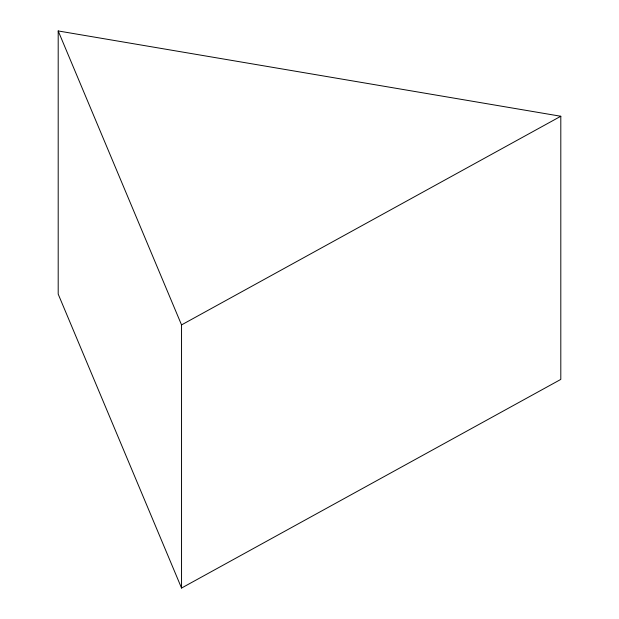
<?xml version="1.0" encoding="UTF-8"?>
<svg xmlns="http://www.w3.org/2000/svg" width="619" height="619" viewBox="0 0 619 619"><rect width="100%" height="100%" fill="white"/><g stroke="black" fill="none" stroke-linecap="round" stroke-linejoin="round"><path stroke-width="0.93" d="M181.545 588.05L181.545 324.905L560.806 116.256L560.806 379.401L181.545 588.05L58.194 294.095L58.194 30.95L560.806 116.256M58.194 30.95L181.545 324.905"/></g></svg>
